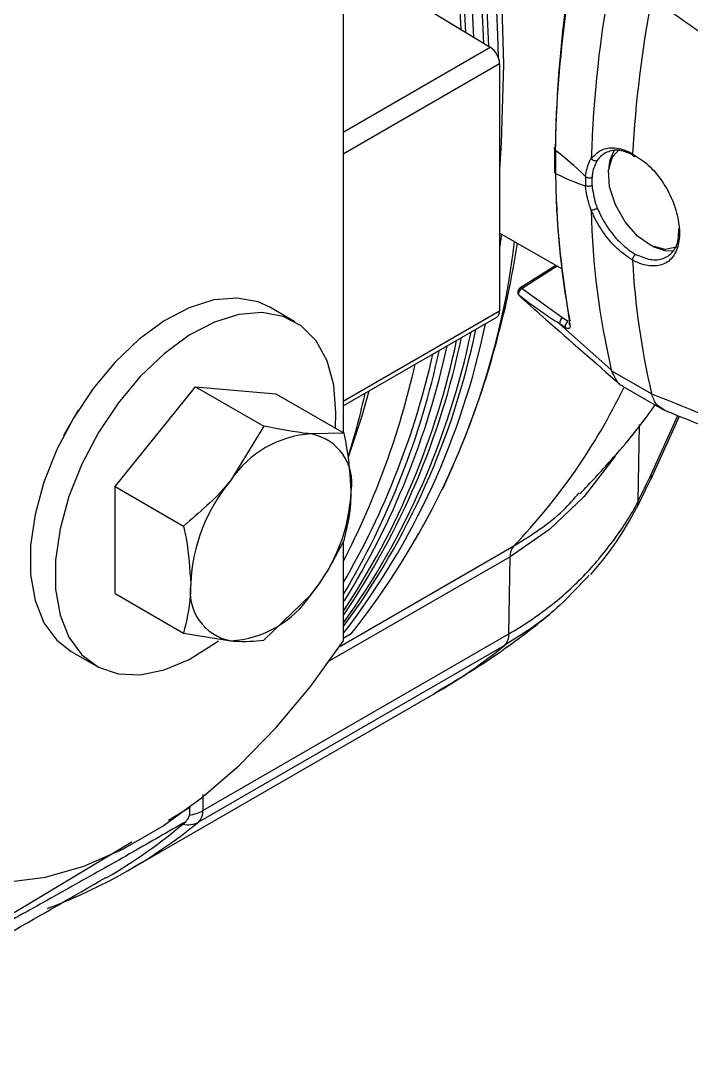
# Model space of a CAD drawing. Extents: x 7 to 113, y 1 to 87.
# Drawn here: x 19.984 to 21.46, y 4.568 to 6.867 of the extents above; entities that cross this region are included whole.
import ezdxf

# ---------------------------------------------------------------- set-up
doc = ezdxf.new("R2010")
doc.units = 0
doc.header["$MEASUREMENT"] = 0
doc.layers.add('OBJECT', color=7, linetype='CONTINUOUS')

msp = doc.modelspace()

# ---------------------------------------------------------------- linework, layer by layer
at = {"layer": 'OBJECT'}
for p, q in [((20.6934, 12.8278), (20.6934, 5.9602)), ((20.796, 6.9437), (21.0171, 6.8093)), ((20.6934, 6.6224), (21.0171, 6.8093)), ((21.0378, 6.7729), (20.6934, 6.5741)), ((21.0378, 6.7729), (21.0378, 6.2286)), ((21.1585, 6.586), (21.1585, 6.5352)), ((21.1611, 6.5821), (21.1611, 6.5821)), ((21.1611, 6.5821), (21.1611, 6.5313)), ((21.3305, 6.5746), (21.3305, 6.5746)), ((21.1611, 6.5313), (21.1611, 6.5313)), ((21.227, 6.5243), (21.227, 6.5243)), ((21.227, 6.5044), (21.227, 6.5044)), ((21.1747, 6.3212), (21.0378, 6.4002)), ((21.0422, 6.3977), (21.0378, 6.3673)), ((21.1614, 6.3289), (21.0823, 6.2785)), ((21.1644, 6.3271), (21.0873, 6.278)), ((21.3305, 6.3404), (21.3305, 6.3404)), ((21.0873, 6.278), (21.1768, 6.2136)), ((21.0808, 6.2629), (21.0799, 6.2638)), ((21.0808, 6.2629), (21.086, 6.2577)), ((20.5869, 6.2049), (20.5317, 6.2367)), ((20.6934, 6.0298), (21.0378, 6.2286)), ((20.6934, 6.0197), (21.0316, 6.2149)), ((21.1768, 6.2136), (21.1889, 6.2058)), ((21.1699, 6.2001), (21.2838, 6.0992)), ((21.182, 6.1923), (21.1699, 6.2001)), ((21.2838, 6.0992), (21.2846, 6.097)), ((21.2846, 6.097), (21.3727, 6.0462)), ((20.1914, 5.8418), (20.3682, 6.0617)), ((20.3682, 6.0617), (20.5185, 5.9749)), ((20.3682, 6.0617), (20.5449, 6.0459)), ((21.3084, 6.0632), (21.3954, 6.013)), ((20.5449, 6.0459), (20.6953, 5.9591)), ((21.3727, 6.0462), (21.3726, 6.0463)), ((21.3705, 5.8571), (21.4341, 5.9966)), ((21.3715, 5.8685), (21.4306, 5.9981)), ((20.5185, 5.9749), (20.4459, 5.8558)), ((20.6953, 5.9591), (20.6227, 5.9579)), ((21.3426, 5.8093), (21.346, 5.9784)), ((20.1914, 5.8418), (20.3418, 5.755)), ((20.1914, 5.6061), (20.1914, 5.8418)), ((21.3401, 5.7951), (21.3704, 5.8574)), ((20.6858, 5.4899), (21.0692, 5.7112)), ((20.6934, 5.7202), (20.6934, 5.5013)), ((21.061, 5.6874), (20.6636, 5.458)), ((21.0584, 5.5175), (21.061, 5.6874)), ((20.1914, 5.6061), (20.3418, 5.5193)), ((20.5185, 5.5035), (20.6227, 5.6043)), ((20.3418, 5.5193), (20.4459, 5.5023)), ((20.3846, 5.1285), (21.0584, 5.5175)), ((20.7109, 5.5176), (20.6934, 5.5075)), ((20.0943, 5.4789), (20.1494, 5.4471)), ((21.0483, 5.4919), (20.3745, 5.1029)), ((20.2202, 4.9966), (20.894, 5.3856)), ((20.3846, 5.1634), (20.3846, 5.1285)), ((20.3558, 5.1349), (20.309, 5.1068)), ((20.3557, 5.1361), (20.3558, 5.1349)), ((20.2283, 5.0585), (19.7317, 4.7609)), ((20.0479, 4.915), (20.0419, 4.9121))]:
    msp.add_line(p, q, dxfattribs=at)
at = {"layer": 'OBJECT', "flags": 128}
for points in [[(20.6934, 8.4166), (20.7409, 8.2959), (20.8113, 8.099), (20.8728, 7.9023), (20.9254, 7.7066), (20.9686, 7.5127), (21.0025, 7.3215), (21.0267, 7.1336), (21.0413, 6.9498), (21.0462, 6.771), (21.0413, 6.5977), (21.0374, 6.5395)], [(21.4283, 6.3696), (21.4275, 6.3691), (21.4021, 6.3638), (21.3724, 6.3723), (21.3418, 6.3934), (21.3142, 6.4248), (21.2928, 6.4625), (21.2801, 6.5021), (21.2779, 6.5388), (21.2862, 6.5681), (21.3033, 6.5861)], [(21.3756, 6.3707), (21.4014, 6.3616), (21.4221, 6.3613)], [(21.0873, 6.278), (21.0852, 6.2767), (21.0833, 6.275), (21.0817, 6.273), (21.0805, 6.2708), (21.0798, 6.2685), (21.0796, 6.2663), (21.0799, 6.2644), (21.0808, 6.2629)], [(20.5317, 6.2367), (20.5059, 6.2485), (20.4596, 6.257), (20.4086, 6.2528), (20.3545, 6.2358), (20.2991, 6.2067), (20.2442, 6.1664), (20.1914, 6.1161), (20.1426, 6.0576), (20.0992, 5.9926), (20.0627, 5.9233), (20.0343, 5.8519), (20.0148, 5.7807), (20.0049, 5.712), (20.0049, 5.6479), (20.0148, 5.5906), (20.0343, 5.5419), (20.0627, 5.5034), (20.0943, 5.4789)], [(20.6762, 5.9702), (20.6775, 6.0046), (20.6726, 6.0655), (20.6578, 6.1187), (20.6337, 6.1625), (20.6011, 6.1955), (20.561, 6.2166), (20.5148, 6.2252), (20.4638, 6.2209), (20.4097, 6.204), (20.3543, 6.1749), (20.2993, 6.1345), (20.2466, 6.0843), (20.1977, 6.0257), (20.1544, 5.9608), (20.1179, 5.8915), (20.0894, 5.8201), (20.07, 5.7489), (20.0601, 5.6801), (20.0601, 5.6161), (20.07, 5.5588), (20.0894, 5.5101), (20.1179, 5.4715), (20.1544, 5.4444), (20.1977, 5.4295), (20.2466, 5.4273), (20.2993, 5.438), (20.3543, 5.4611), (20.4097, 5.496), (20.4185, 5.5025)], [(20.7054, 5.9071), (20.7351, 5.9974), (20.7509, 6.0528)], [(20.11, 6.0103), (20.0817, 5.9619), (20.0778, 5.954)], [(21.2949, 5.9145), (21.292, 5.9091), (21.2242, 5.8201), (21.1475, 5.747), (21.061, 5.6874), (21.061, 5.6874), (21.061, 5.6874)], [(19.8096, 4.991), (19.8805, 4.9743), (19.957, 4.9712), (20.0379, 4.9818), (20.122, 5.0061), (20.2081, 5.0435), (20.2949, 5.0936), (20.381, 5.1555), (20.4651, 5.2285), (20.546, 5.3112), (20.6225, 5.4026), (20.6934, 5.5013)]]:
    msp.add_lwpolyline(points, dxfattribs=at)
at = {"layer": 'OBJECT'}
for centre, radius, start, end in [((16.5865, 6.6695), 4.4506, 1.4864, 22.6645), ((16.5658, 6.6531), 4.451, 2.0368, 21.9729), ((16.5596, 6.6462), 4.4469, 2.2119, 21.6265), ((16.5738, 6.6379), 4.4117, 2.5098, 20.9655), ((16.5654, 6.6272), 4.4035, 2.7938, 20.3724), ((16.6565, 6.6493), 4.3011, 2.651, 20.1856), ((23.7929, 6.487), 2.5544, 169.1946, 178.2621), ((23.9368, 6.4283), 2.6103, 169.2043, 176.7876), ((20.9916, 6.7707), 0.0463, 2.6744, 56.4596), ((21.3569, 6.5389), 0.0789, 146.494, 179.2161), ((22.9507, 6.487), 1.7114, 181.2506, 193.0978), ((19.3685, 6.584), 1.7144, 321.5376, 353.2043), ((19.129, 6.6756), 1.9707, 334.7751, 351.3005), ((22.9924, 6.4283), 1.6642, 183.027, 193.2675), ((21.0877, 6.27), 0.01, 122.53, 218.7631), ((21.0844, 6.2743), 0.00465, 51.63, 117.1789), ((21.023, 6.227), 0.0148, 305.114, 6.1982), ((21.1839, 6.2015), 0.014, 120.3018, 185.5069), ((19.3776, 6.535), 1.663, 322.297, 348.3971), ((19.34, 6.5284), 1.6803, 323.6577, 348.3226), ((21.196, 6.1936), 0.014, 120.3018, 185.5034), ((21.1956, 6.2026), 0.00559, 191.5151, 238.5012), ((19.3222, 6.5246), 1.6878, 324.332, 348.2957), ((19.2861, 6.5171), 1.7034, 325.7099, 348.2405), ((19.2678, 6.5135), 1.7115, 326.4054, 348.2121), ((19.1655, 6.5145), 1.779, 329.1909, 347.9082), ((19.1948, 6.5206), 1.7662, 328.1795, 347.9399), ((19.1671, 6.5185), 1.7662, 329.7925, 347.4113), ((19.0931, 6.5069), 1.8028, 332.5794, 347.3234), ((18.7376, 6.5068), 2.0564, 343.2413, 347.0994), ((20.0836, 6.654), 1.364, 316.2731, 334.1659), ((20.6364, 5.7301), 0.2282, 93.4294, 146.5653), ((20.6026, 5.8498), 0.1099, 350.7481, 79.4533), ((21.3537, 5.8644), 0.0183, 336.6705, 13.0597), ((20.7409, 5.6103), 0.3837, 140.2279, 177.3607), ((20.3278, 5.8498), 0.3837, 320.2279, 357.3607), ((21.3178, 5.8062), 0.0251, 333.1375, 7.0903), ((21.0956, 5.6888), 0.0346, 139.6119, 182.4222), ((20.4661, 5.6103), 0.1099, 170.7481, 259.4533), ((20.4323, 5.73), 0.2282, 273.4294, 326.5653), ((21.0257, 5.5156), 0.0328, 313.6403, 3.298), ((20.3043, 6.4065), 1.1791, 300.0127, 309.1269), ((20.3449, 5.1985), 0.0805, 277.0155, 299.5444), ((20.3518, 5.1266), 0.0328, 313.6403, 3.298), ((19.6322, 6.0151), 1.176, 290.6989, 309.1353), ((19.5825, 5.9992), 1.1771, 300.0144, 310.477), ((20.3514, 5.1452), 0.0482, 256.5594, 298.6085)]:
    msp.add_arc(centre, radius, start, end, dxfattribs=at)
for centre, major_axis, ratio, start_param, end_param in [((22.5956, 7.5513), (0.9767, 2.0021), 0.525016, 2.109283, 2.305521), ((7.1331, 15.5842), (14.1054, -9.0791), 0.012142, 0.048936, 0.112898), ((7.1331, 15.5842), (14.1054, -9.0791), 0.012142, 6.185918, 6.24988), ((21.3222, 6.453), (-0.0659, 0.1269), 0.54529, 0.724385, 0.89521), ((22.5956, 7.5513), (0.9767, 2.0021), 0.525016, 2.373266, 2.529682)]:
    msp.add_ellipse(centre, major_axis=major_axis, ratio=ratio, start_param=start_param, end_param=end_param, dxfattribs=at)
for points, knots in [([(21.1611, 6.5821), (21.1612, 6.5876), (21.1615, 6.6151), (21.1651, 6.7368), (21.1804, 6.8596), (21.1927, 6.959)], [0, 0, 0, 0, 0.045653, 0.228294, 1, 1, 1, 1]), ([(21.3726, 6.9172), (21.43, 6.8772), (21.5287, 6.8084), (21.6275, 6.7398), (21.6689, 6.711)], [0, 0, 0, 0, 0.58145, 1, 1, 1, 1]), ([(21.1611, 6.5821), (21.1604, 6.5827), (21.1591, 6.5837), (21.1584, 6.5856), (21.1587, 6.5875), (21.1598, 6.5889), (21.1607, 6.5895), (21.1609, 6.5896)], [0, 0, 0, 0, 0.235927, 0.471835, 0.707759, 0.925417, 1, 1, 1, 1]), ([(21.2398, 6.5639), (21.2466, 6.5712), (21.2602, 6.5858), (21.291, 6.59), (21.3156, 6.5829), (21.3287, 6.5756), (21.3305, 6.5746)], [0, 0, 0, 0, 0.315106, 0.632943, 0.949791, 1, 1, 1, 1]), ([(21.3307, 6.5724), (21.3223, 6.5761), (21.3033, 6.5846), (21.2764, 6.5812), (21.2602, 6.5701), (21.2538, 6.5613), (21.253, 6.5602)], [0, 0, 0, 0, 0.2693471, 0.6097195, 0.9505071, 1, 1, 1, 1]), ([(21.227, 6.5243), (21.229, 6.5363), (21.2315, 6.5514), (21.2383, 6.5622), (21.2397, 6.5645)], [0, 0, 0, 0, 0.7918121, 1, 1, 1, 1]), ([(21.2397, 6.5645), (21.2397, 6.5644), (21.2397, 6.5643), (21.2397, 6.5641), (21.2398, 6.564), (21.2398, 6.564), (21.2398, 6.5639)], [0, 0, 0, 0, 0.344546, 0.691935, 0.85964, 1, 1, 1, 1]), ([(21.2398, 6.5639), (21.2406, 6.5631), (21.2421, 6.5615), (21.2451, 6.5599), (21.2483, 6.5592), (21.2508, 6.5594), (21.2523, 6.5599), (21.2528, 6.5601), (21.253, 6.5602)], [0, 0, 0, 0, 0.214962, 0.429907, 0.644871, 0.859842, 0.951441, 1, 1, 1, 1]), ([(21.253, 6.5602), (21.2486, 6.5515), (21.2431, 6.5406), (21.2416, 6.5262), (21.2413, 6.5233)], [0, 0, 0, 0, 0.796375, 1, 1, 1, 1]), ([(21.3305, 6.5746), (21.3424, 6.5671), (21.366, 6.5521), (21.3968, 6.5151), (21.4199, 6.4724), (21.4331, 6.4277), (21.4352, 6.3865), (21.4258, 6.3534), (21.4058, 6.3322), (21.3771, 6.3252), (21.3503, 6.3308), (21.3345, 6.3385), (21.3305, 6.3404)], [0, 0, 0, 0, 0.106547, 0.213092, 0.319763, 0.426916, 0.534499, 0.642268, 0.74996, 0.857311, 0.964156, 1, 1, 1, 1]), ([(21.3305, 6.5746), (21.3306, 6.5737), (21.3306, 6.5718), (21.3317, 6.57), (21.3333, 6.569), (21.3352, 6.569), (21.3366, 6.5696), (21.3372, 6.5699), (21.3373, 6.57)], [0, 0, 0, 0, 0.208432, 0.416874, 0.625336, 0.83387, 0.967125, 1, 1, 1, 1]), ([(21.1611, 6.5313), (21.1604, 6.5318), (21.1591, 6.5329), (21.1584, 6.5343), (21.1586, 6.5351), (21.1586, 6.5352)], [0, 0, 0, 0, 0.4615852, 0.9231329, 1, 1, 1, 1]), ([(21.1611, 6.5313), (21.1612, 6.5259), (21.1615, 6.4989), (21.1651, 6.3822), (21.1804, 6.2803), (21.1927, 6.1979)], [0, 0, 0, 0, 0.045653, 0.228294, 1, 1, 1, 1]), ([(21.227, 6.5243), (21.2278, 6.5237), (21.2295, 6.5227), (21.2328, 6.5219), (21.2362, 6.5217), (21.2386, 6.5222), (21.2403, 6.5227), (21.2409, 6.5231), (21.2413, 6.5233)], [0, 0, 0, 0, 0.209942, 0.419885, 0.629815, 0.83976, 0.898246, 1, 1, 1, 1]), ([(21.2413, 6.5233), (21.2411, 6.5179), (21.2409, 6.5119), (21.2413, 6.5055), (21.2413, 6.5048)], [0, 0, 0, 0, 0.886114, 1, 1, 1, 1]), ([(21.2413, 6.5048), (21.2409, 6.5046), (21.2403, 6.5043), (21.2386, 6.5036), (21.2362, 6.503), (21.2328, 6.5029), (21.2295, 6.5033), (21.2278, 6.504), (21.227, 6.5044)], [0, 0, 0, 0, 0.101754, 0.16024, 0.370185, 0.580115, 0.790058, 1, 1, 1, 1]), ([(21.2397, 6.4497), (21.2349, 6.4645), (21.2289, 6.4833), (21.2273, 6.5007), (21.227, 6.5044)], [0, 0, 0, 0, 0.791837, 1, 1, 1, 1]), ([(21.2413, 6.5048), (21.2432, 6.4917), (21.2455, 6.4752), (21.2517, 6.4581), (21.253, 6.4546)], [0, 0, 0, 0, 0.796377, 1, 1, 1, 1]), ([(21.2398, 6.4501), (21.2398, 6.4501), (21.2398, 6.45), (21.2397, 6.45), (21.2397, 6.4498), (21.2397, 6.4497), (21.2397, 6.4497)], [0, 0, 0, 0, 0.159972, 0.363956, 0.750397, 1, 1, 1, 1]), ([(21.253, 6.4546), (21.2528, 6.4545), (21.2523, 6.4542), (21.2508, 6.4534), (21.2483, 6.4523), (21.2451, 6.4512), (21.2421, 6.4503), (21.2406, 6.4501), (21.2398, 6.4501)], [0, 0, 0, 0, 0.048559, 0.140158, 0.355129, 0.570093, 0.785038, 1, 1, 1, 1]), ([(21.3305, 6.3404), (21.3191, 6.3482), (21.2964, 6.3637), (21.2653, 6.4005), (21.2477, 6.4309), (21.2408, 6.4477), (21.2398, 6.4501)], [0, 0, 0, 0, 0.315568, 0.631102, 0.947588, 1, 1, 1, 1]), ([(21.253, 6.4546), (21.2594, 6.4413), (21.2722, 6.4145), (21.3011, 6.3799), (21.3238, 6.3612), (21.3358, 6.3541), (21.3373, 6.3532)], [0, 0, 0, 0, 0.318291, 0.636579, 0.954853, 1, 1, 1, 1]), ([(21.3373, 6.3532), (21.3484, 6.3486), (21.3705, 6.3394), (21.3993, 6.3421), (21.4204, 6.3574), (21.4323, 6.3809), (21.4322, 6.4013), (21.4322, 6.4095)], [0, 0, 0, 0, 0.214298, 0.428608, 0.642726, 0.856927, 1, 1, 1, 1]), ([(21.3373, 6.3532), (21.3372, 6.3531), (21.3366, 6.3527), (21.3352, 6.3516), (21.3333, 6.3494), (21.3317, 6.3464), (21.3306, 6.3432), (21.3306, 6.3413), (21.3305, 6.3404)], [0, 0, 0, 0, 0.032875, 0.16613, 0.374664, 0.583125, 0.79155, 1, 1, 1, 1]), ([(21.1699, 6.2001), (21.1655, 6.2029), (21.1434, 6.2168), (21.1131, 6.2375), (21.0892, 6.2563), (21.0808, 6.2629)], [0, 0, 0, 0, 0.139684, 0.698664, 1, 1, 1, 1]), ([(21.0859, 6.2575), (21.1038, 6.2416), (21.1757, 6.1781), (21.2482, 6.1148), (21.3026, 6.0674)], [0, 0, 0, 0, 0.249076, 1, 1, 1, 1]), ([(21.1927, 6.1979), (21.1929, 6.1963), (21.1932, 6.1932), (21.1916, 6.1905), (21.1887, 6.1895), (21.1853, 6.1904), (21.1829, 6.1918), (21.182, 6.1923)], [0, 0, 0, 0, 0.219061, 0.438022, 0.659218, 0.880002, 1, 1, 1, 1]), ([(21.1901, 6.2015), (21.1901, 6.2014), (21.1903, 6.2008), (21.1902, 6.2005), (21.1903, 6.2007), (21.1903, 6.2007)], [0, 0, 0, 0, 0.11369, 0.931427, 1, 1, 1, 1]), ([(21.3085, 6.0634), (21.3082, 6.0635), (21.3009, 6.0653), (21.2943, 6.0762), (21.2874, 6.0912), (21.2846, 6.097)], [0, 0, 0, 0, 0.0279357, 0.6195027, 1, 1, 1, 1]), ([(21.3726, 6.0463), (21.43, 6.0231), (21.5287, 5.983), (21.6275, 5.9431), (21.6689, 5.9264)], [0, 0, 0, 0, 0.58145, 1, 1, 1, 1]), ([(21.4006, 6.011), (21.3942, 6.0145), (21.381, 6.0215), (21.3755, 6.0379), (21.3727, 6.0462)], [0, 0, 0, 0, 0.4915339, 1, 1, 1, 1]), ([(21.2152, 5.8261), (21.2381, 5.8505), (21.2953, 5.9116), (21.3501, 5.9774), (21.3792, 6.0204), (21.3801, 6.0217)], [0, 0, 0, 0, 0.392594, 0.980324, 1, 1, 1, 1]), ([(21.3944, 6.013), (21.456, 5.9876), (21.5569, 5.946), (21.6583, 5.9047), (21.6977, 5.8886)], [0, 0, 0, 0, 0.611003, 1, 1, 1, 1]), ([(20.6227, 5.9579), (20.6206, 5.9581), (20.5905, 5.9609), (20.5532, 5.9681), (20.5185, 5.9749)], [0, 0, 0, 0, 0.0702143, 1, 1, 1, 1]), ([(20.7111, 5.8321), (20.7091, 5.8647), (20.7066, 5.9061), (20.6973, 5.9499), (20.6953, 5.9591)], [0, 0, 0, 0, 0.788998, 1, 1, 1, 1]), ([(21.3426, 5.8093), (21.3426, 5.8093), (21.3521, 5.8285), (21.3618, 5.8485), (21.3715, 5.8685)], [0, 0, 0, 0, 0.000029, 1, 1, 1, 1]), ([(20.4459, 5.8558), (20.4438, 5.8532), (20.4138, 5.8162), (20.3765, 5.7845), (20.3418, 5.755)], [0, 0, 0, 0, 0.070213, 1, 1, 1, 1]), ([(20.6953, 5.7234), (20.7018, 5.7495), (20.7102, 5.7835), (20.7109, 5.823), (20.7111, 5.8321)], [0, 0, 0, 0, 0.7681508, 1, 1, 1, 1]), ([(21.0692, 5.7112), (21.1076, 5.7349), (21.1606, 5.7675), (21.2017, 5.815), (21.213, 5.8281)], [0, 0, 0, 0, 0.725398, 1, 1, 1, 1]), ([(21.0584, 5.5175), (21.0584, 5.5175), (21.0898, 5.5357), (21.1497, 5.5761), (21.2274, 5.6462), (21.2921, 5.725), (21.3278, 5.7793), (21.3426, 5.8093), (21.3426, 5.8093)], [0, 0, 0, 0, 0.000005, 0.2589, 0.517796, 0.758901, 0.999996, 1, 1, 1, 1]), ([(21.2385, 5.6479), (21.2583, 5.6715), (21.2968, 5.7174), (21.3256, 5.7697), (21.3396, 5.7951)], [0, 0, 0, 0, 0.514626, 1, 1, 1, 1]), ([(20.3418, 5.755), (20.3437, 5.7458), (20.353, 5.702), (20.3556, 5.6606), (20.3576, 5.628)], [0, 0, 0, 0, 0.211002, 1, 1, 1, 1]), ([(20.6227, 5.6043), (20.6248, 5.6069), (20.6544, 5.6442), (20.6756, 5.6852), (20.6953, 5.7234)], [0, 0, 0, 0, 0.070213, 1, 1, 1, 1]), ([(21.2347, 5.6466), (21.2041, 5.6137), (21.1489, 5.5544), (21.0793, 5.5111), (21.0483, 5.4919)], [0, 0, 0, 0, 0.55543, 1, 1, 1, 1]), ([(20.3576, 5.628), (20.3574, 5.6189), (20.3566, 5.5794), (20.3482, 5.5454), (20.3418, 5.5193)], [0, 0, 0, 0, 0.2318492, 1, 1, 1, 1]), ([(20.8943, 5.387), (20.9288, 5.4073), (21.0058, 5.4525), (21.0898, 5.5138), (21.1396, 5.5538), (21.151, 5.563)], [0, 0, 0, 0, 0.385443, 0.858638, 1, 1, 1, 1]), ([(20.4459, 5.5023), (20.448, 5.5021), (20.4776, 5.4995), (20.4988, 5.5016), (20.5185, 5.5035)], [0, 0, 0, 0, 0.070214, 1, 1, 1, 1]), ([(20.3467, 5.1038), (20.3493, 5.1069), (20.3545, 5.1131), (20.3564, 5.1252), (20.3559, 5.1329), (20.3558, 5.1349)], [0, 0, 0, 0, 0.425026, 0.850044, 1, 1, 1, 1]), ([(20.3467, 5.1038), (20.3079, 5.0815), (20.2269, 5.035), (20.1047, 4.9659), (19.9805, 4.8967), (19.8564, 4.8284), (19.7738, 4.7836), (19.7317, 4.7609)], [0, 0, 0, 0, 0.187145, 0.391348, 0.595125, 0.793954, 1, 1, 1, 1]), ([(19.4341, 4.5678), (19.5377, 4.6239), (19.7853, 4.758), (20.029, 4.899), (20.1708, 4.981)], [0, 0, 0, 0, 0.4184783, 1, 1, 1, 1])]:
    msp.add_open_spline(points, degree=3, knots=knots, dxfattribs=at)

doc.saveas('drawing.dxf')
